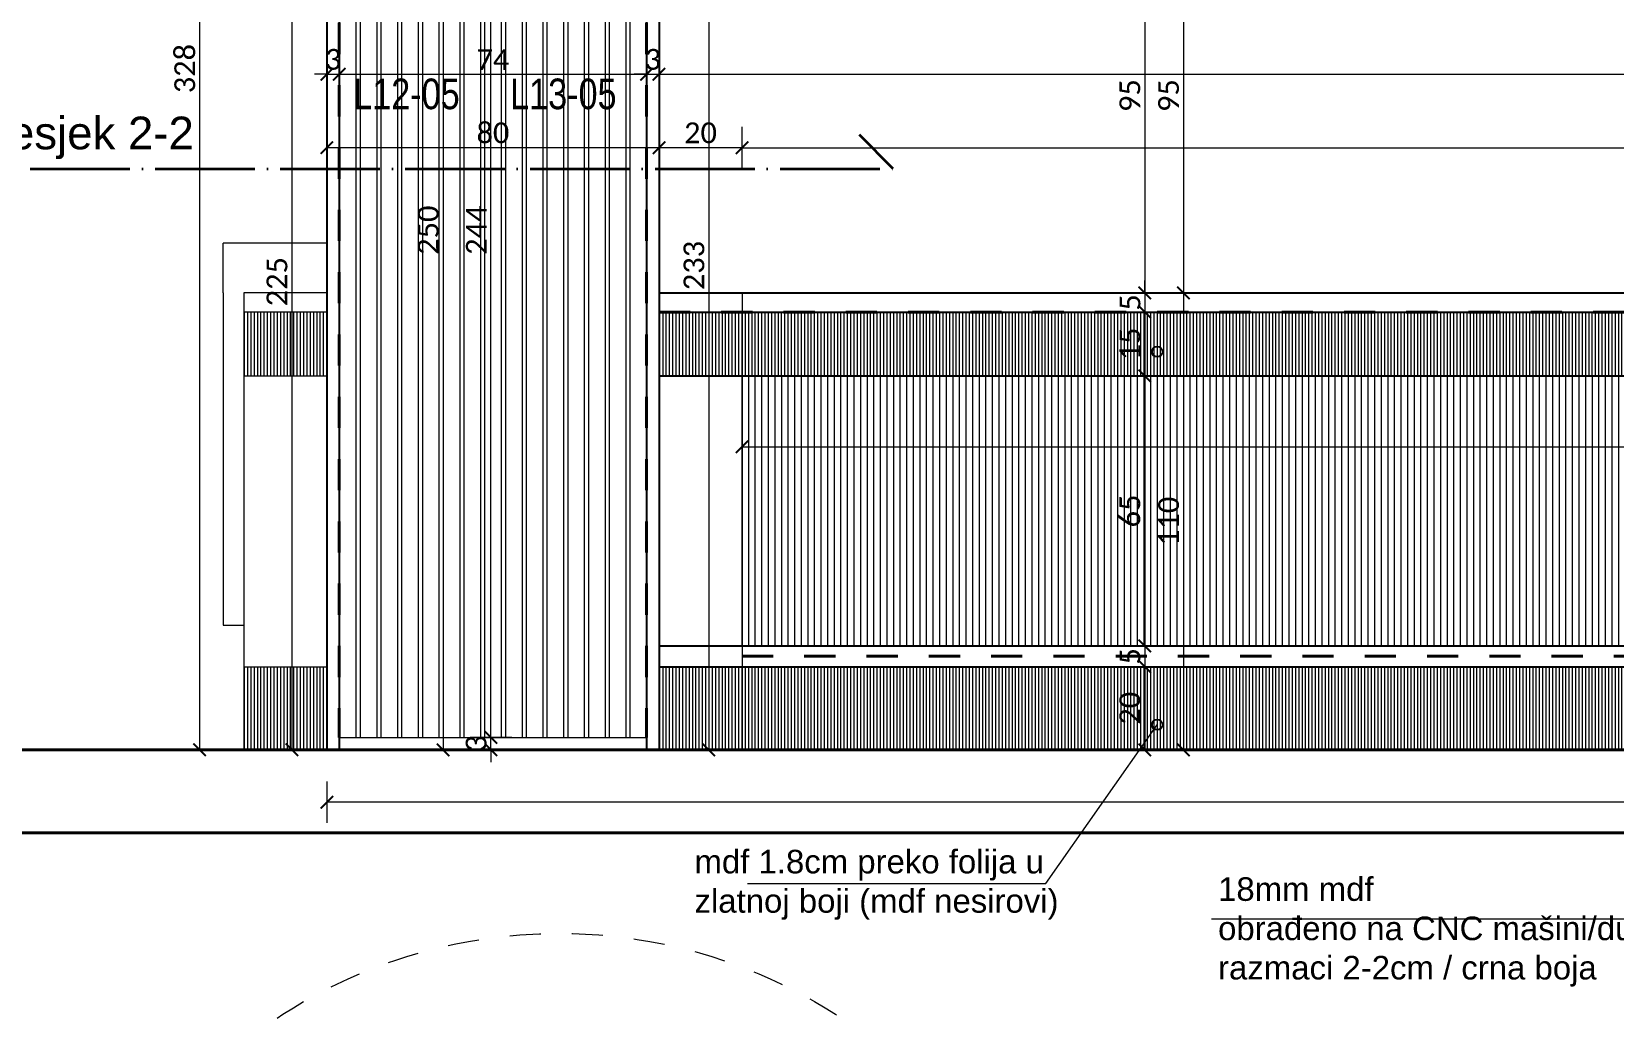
# Model space of a CAD drawing. Header units: centimetres. Extents: x -26724 to 60145, y -23645 to 6771.
# Drawn here: x -2916.8 to -2535.5, y 321.9 to 559.2 of the extents above; entities that cross this region are included whole.
import ezdxf

# ---------------------------------------------------------------- set-up
doc = ezdxf.new("R2010")
doc.units = ezdxf.units.CM
doc.linetypes.add('ACAD_ISO04W100', pattern=[30, 24, -3, 0, -3])
doc.linetypes.add('DALEKOVOD_VN', pattern=[5, 2.5, -2.5])
for name, color, linetype, lineweight in [('2.IZGLED', 7, 'Continuous', 13), ('4.KOTE', 88, 'Continuous', 15), ('kote', 7, 'Continuous', 20), ('zid', 7, 'Continuous', 40)]:
    doc.layers.add(name, color=color, linetype=linetype, lineweight=lineweight)
doc.layers.add('3.IZGLED 2', color=7, linetype='Continuous', lineweight=9, true_color=0x4a4a4a)
doc.layers.add('IZGLED 2', color=253, linetype='Continuous', lineweight=9, true_color=0x828282)
doc.layers.add('tekst', color=7, linetype='Continuous')
doc.layers.add('tekst @ 50', color=7, linetype='Continuous')
doc.styles.add('0.15', font='arial.ttf', dxfattribs={"height": 0.15})
doc.styles.add('KOTE', font='arial.ttf', dxfattribs={"width": 0.8})
doc.styles.add('Notes', font='arial.ttf', dxfattribs={"height": 3})
doc.styles.get("Standard").update_dxf_attribs({"font": 'calibri.ttf'})
doc.dimstyles.new('ja 1 30 izgledi zidova', dxfattribs={"dimtxt": 5, "dimasz": 3, "dimexe": 5, "dimexo": 5, "dimgap": 1, "dimtad": 1, "dimdec": 0, "dimtxsty": 'Standard', "dimblk": 'ARCHTICK', "dimcen": 2.5, "dimclrd": 256, "dimclrt": 7, "dimadec": 0, "dimazin": 0, "dimtfac": 1, "dimtdec": 0, "dimtix": 1, "dimtmove": 1, "dimatfit": 3, "dimldrblk": 'ARCHTICK', "dimfxl": 5, "dimfxlon": 1, "dimlwd": 0, "dimlwe": 9, "dimarcsym": 0})
doc.dimstyles.new('ja 1 50', dxfattribs={"dimtxt": 10, "dimasz": 5, "dimexe": 5, "dimexo": 5, "dimgap": 1, "dimtad": 1, "dimdec": 0, "dimtxsty": 'Standard', "dimblk": 'ARCHTICK', "dimcen": 2.5, "dimclrd": 256, "dimclrt": 7, "dimadec": 0, "dimazin": 0, "dimtfac": 1, "dimtdec": 0, "dimtix": 1, "dimtmove": 1, "dimatfit": 3, "dimldrblk": 'ARCHTICK', "dimfxl": 10, "dimfxlon": 1, "dimlwd": 0, "dimlwe": 9, "dimarcsym": 0})

# ---------------------------------------------------------------- blocks, each defined once
blk = doc.blocks.new('_ArchTick')
at = {"color": 0, "linetype": 'ByBlock', "const_width": 0.15}
blk.add_lwpolyline([(-0.5, -0.5), (0.5, 0.5)], dxfattribs=at)
blk = doc.blocks.new('*D462')
at = {"layer": '4.KOTE', "color": 0, "lineweight": 9, "transparency": 16777216}
for p, q in [((-2875.39, 714.29), (-2881.3, 714.29)), ((-2871.3, 386.29), (-2881.3, 386.29))]:
    blk.add_line(p, q, dxfattribs=at)
at = {"layer": '4.KOTE', "lineweight": 0, "transparency": 16777216}
blk.add_line((-2876.3, 714.29), (-2876.3, 386.29), dxfattribs=at)
at = {"layer": 'Defpoints', "color": 0, "transparency": 16777216}
for p in [(-2871.4, 714.29, -13.5), (-2876.3, 386.29), (-2865.65, 386.29)]:
    blk.add_point(p, dxfattribs=at)
at = {"layer": '4.KOTE', "lineweight": 0, "transparency": 16777216, "xscale": 3, "yscale": 3, "zscale": 3}
for p, rotation in [((-2876.3, 714.29), 90), ((-2876.3, 386.29), 270)]:
    blk.add_blockref('_ArchTick', p, dxfattribs=dict(at, rotation=rotation))
at = {"layer": '4.KOTE', "color": 7, "transparency": 16777216, "insert": (-2879.86, 550.29), "char_height": 5, "attachment_point": 5, "rotation": 90}
blk.add_mtext('328', dxfattribs=at)
blk = doc.blocks.new('*D464')
at = {"layer": '4.KOTE', "color": 0, "lineweight": 9, "transparency": 16777216}
for p, q in [((-2849.09, 611.69), (-2859.09, 611.69)), ((-2850.65, 386.29), (-2859.09, 386.29))]:
    blk.add_line(p, q, dxfattribs=at)
at = {"layer": '4.KOTE', "lineweight": 0, "transparency": 16777216}
blk.add_line((-2854.09, 611.69), (-2854.09, 386.29), dxfattribs=at)
at = {"layer": 'Defpoints', "color": 0, "transparency": 16777216}
for p in [(-2842.65, 611.69), (-2854.09, 386.29), (-2845.65, 386.29)]:
    blk.add_point(p, dxfattribs=at)
at = {"layer": '4.KOTE', "lineweight": 0, "transparency": 16777216, "xscale": 3, "yscale": 3, "zscale": 3}
for p, rotation in [((-2854.09, 611.69), 90), ((-2854.09, 386.29), 270)]:
    blk.add_blockref('_ArchTick', p, dxfattribs=dict(at, rotation=rotation))
at = {"layer": '4.KOTE', "color": 7, "transparency": 16777216, "insert": (-2857.65, 498.99), "char_height": 5, "attachment_point": 5, "rotation": 90}
blk.add_mtext('225', dxfattribs=at)
blk = doc.blocks.new('*D465')
at = {"layer": '4.KOTE', "color": 0, "lineweight": 9, "transparency": 16777216}
for p, q in [((-2801.12, 389.29), (-2811.12, 389.29)), ((-2801.12, 386.29), (-2811.12, 386.29))]:
    blk.add_line(p, q, dxfattribs=at)
at = {"layer": '4.KOTE', "lineweight": 0, "transparency": 16777216}
for p, q in [((-2806.12, 389.29), (-2806.12, 392.29)), ((-2806.12, 386.29), (-2806.12, 389.29)), ((-2806.12, 386.29), (-2806.12, 383.29))]:
    blk.add_line(p, q, dxfattribs=at)
at = {"layer": 'Defpoints', "color": 0, "transparency": 16777216}
for p in [(-2806.12, 389.29), (-2768.65, 389.29), (-2768.65, 386.29)]:
    blk.add_point(p, dxfattribs=at)
at = {"layer": '4.KOTE', "lineweight": 0, "transparency": 16777216, "xscale": 3, "yscale": 3, "zscale": 3}
for p, rotation in [((-2806.12, 389.29), 270), ((-2806.12, 386.29), 90)]:
    blk.add_blockref('_ArchTick', p, dxfattribs=dict(at, rotation=rotation))
at = {"layer": '4.KOTE', "color": 7, "transparency": 16777216, "insert": (-2809.68, 387.79), "char_height": 5, "attachment_point": 5, "rotation": 90}
blk.add_mtext('3', dxfattribs=at)
blk = doc.blocks.new('*D466')
at = {"layer": '4.KOTE', "color": 0, "lineweight": 9, "transparency": 16777216}
for p, q in [((-2806.12, 633.49), (-2811.12, 633.49)), ((-2801.12, 389.29), (-2811.12, 389.29))]:
    blk.add_line(p, q, dxfattribs=at)
at = {"layer": '4.KOTE', "lineweight": 0, "transparency": 16777216}
blk.add_line((-2806.12, 389.29), (-2806.12, 633.49), dxfattribs=at)
at = {"layer": 'Defpoints', "color": 0, "transparency": 16777216}
for p in [(-2806.12, 633.49), (-2806.12, 633.49), (-2768.65, 389.29)]:
    blk.add_point(p, dxfattribs=at)
at = {"layer": '4.KOTE', "lineweight": 0, "transparency": 16777216, "xscale": 3, "yscale": 3, "zscale": 3}
for p, rotation in [((-2806.12, 633.49), 90), ((-2806.12, 389.29), 270)]:
    blk.add_blockref('_ArchTick', p, dxfattribs=dict(at, rotation=rotation))
at = {"layer": '4.KOTE', "color": 7, "transparency": 16777216, "insert": (-2809.65, 511.39), "char_height": 5, "attachment_point": 5, "rotation": 90}
blk.add_mtext('244', dxfattribs=at)
blk = doc.blocks.new('*D469')
at = {"layer": '4.KOTE', "color": 0, "lineweight": 9, "transparency": 16777216}
for p, q in [((-2758.66, 619.47), (-2748.66, 619.47)), ((-2758.66, 386.29), (-2748.66, 386.29))]:
    blk.add_line(p, q, dxfattribs=at)
at = {"layer": '4.KOTE', "lineweight": 0, "transparency": 16777216}
blk.add_line((-2753.66, 619.47), (-2753.66, 386.29), dxfattribs=at)
at = {"layer": 'Defpoints', "color": 0, "transparency": 16777216}
for p in [(-2765.65, 619.47), (-2764.4, 386.29), (-2753.66, 386.29)]:
    blk.add_point(p, dxfattribs=at)
at = {"layer": '4.KOTE', "lineweight": 0, "transparency": 16777216, "xscale": 3, "yscale": 3, "zscale": 3}
for p, rotation in [((-2753.66, 619.47), 90), ((-2753.66, 386.29), 270)]:
    blk.add_blockref('_ArchTick', p, dxfattribs=dict(at, rotation=rotation))
at = {"layer": '4.KOTE', "color": 7, "transparency": 16777216, "insert": (-2757.22, 502.88), "char_height": 5, "attachment_point": 5, "rotation": 90}
blk.add_mtext('233', dxfattribs=at)
blk = doc.blocks.new('*D471')
at = {"layer": '4.KOTE', "lineweight": 0, "transparency": 16777216}
for p, q in [((-2845.65, 548.94), (-2848.65, 548.94)), ((-2845.65, 548.94), (-2842.65, 548.94)), ((-2842.65, 548.94), (-2839.65, 548.94))]:
    blk.add_line(p, q, dxfattribs=at)
at = {"layer": '4.KOTE', "color": 0, "lineweight": 9, "transparency": 16777216}
for p, q in [((-2845.65, 548.94), (-2845.65, 543.94)), ((-2842.65, 548.94), (-2842.65, 543.94))]:
    blk.add_line(p, q, dxfattribs=at)
at = {"layer": 'Defpoints', "color": 0, "transparency": 16777216}
for p in [(-2845.65, 551.27), (-2842.65, 551.27), (-2842.65, 548.94)]:
    blk.add_point(p, dxfattribs=at)
at = {"layer": '4.KOTE', "lineweight": 0, "transparency": 16777216, "xscale": 3, "yscale": 3, "zscale": 3}
blk.add_blockref('_ArchTick', (-2845.65, 548.94), dxfattribs=at)
at = {"layer": '4.KOTE', "lineweight": 0, "transparency": 16777216, "xscale": 3, "yscale": 3, "zscale": 3, "rotation": 180}
blk.add_blockref('_ArchTick', (-2842.65, 548.94), dxfattribs=at)
at = {"layer": '4.KOTE', "color": 7, "transparency": 16777216, "insert": (-2844.15, 552.5), "char_height": 5, "attachment_point": 5}
blk.add_mtext('3', dxfattribs=at)
blk = doc.blocks.new('*D472')
at = {"layer": '4.KOTE', "color": 0, "lineweight": 9, "transparency": 16777216}
for p, q in [((-2842.65, 548.94), (-2842.65, 543.94)), ((-2768.65, 548.94), (-2768.65, 543.94))]:
    blk.add_line(p, q, dxfattribs=at)
at = {"layer": '4.KOTE', "lineweight": 0, "transparency": 16777216}
blk.add_line((-2842.65, 548.94), (-2768.65, 548.94), dxfattribs=at)
at = {"layer": 'Defpoints', "color": 0, "transparency": 16777216}
for p in [(-2842.65, 551.27), (-2768.65, 548.94), (-2768.65, 548.94)]:
    blk.add_point(p, dxfattribs=at)
at = {"layer": '4.KOTE', "lineweight": 0, "transparency": 16777216, "xscale": 3, "yscale": 3, "zscale": 3, "rotation": 180}
blk.add_blockref('_ArchTick', (-2842.65, 548.94), dxfattribs=at)
at = {"layer": '4.KOTE', "lineweight": 0, "transparency": 16777216, "xscale": 3, "yscale": 3, "zscale": 3}
blk.add_blockref('_ArchTick', (-2768.65, 548.94), dxfattribs=at)
at = {"layer": '4.KOTE', "color": 7, "transparency": 16777216, "insert": (-2805.65, 552.45), "char_height": 5, "attachment_point": 5}
blk.add_mtext('74', dxfattribs=at)
blk = doc.blocks.new('*D473')
at = {"layer": '4.KOTE', "lineweight": 0, "transparency": 16777216}
for p, q in [((-2768.65, 548.94), (-2771.65, 548.94)), ((-2768.65, 548.94), (-2765.65, 548.94)), ((-2765.65, 548.94), (-2762.65, 548.94))]:
    blk.add_line(p, q, dxfattribs=at)
at = {"layer": '4.KOTE', "color": 0, "lineweight": 9, "transparency": 16777216}
for p, q in [((-2768.65, 548.94), (-2768.65, 543.94)), ((-2765.65, 548.94), (-2765.65, 543.94))]:
    blk.add_line(p, q, dxfattribs=at)
at = {"layer": 'Defpoints', "color": 0, "transparency": 16777216}
for p in [(-2768.65, 548.94), (-2765.65, 548.94), (-2765.65, 548.94)]:
    blk.add_point(p, dxfattribs=at)
at = {"layer": '4.KOTE', "lineweight": 0, "transparency": 16777216, "xscale": 3, "yscale": 3, "zscale": 3}
blk.add_blockref('_ArchTick', (-2768.65, 548.94), dxfattribs=at)
at = {"layer": '4.KOTE', "lineweight": 0, "transparency": 16777216, "xscale": 3, "yscale": 3, "zscale": 3, "rotation": 180}
blk.add_blockref('_ArchTick', (-2765.65, 548.94), dxfattribs=at)
at = {"layer": '4.KOTE', "color": 7, "transparency": 16777216, "insert": (-2767.15, 552.5), "char_height": 5, "attachment_point": 5}
blk.add_mtext('3', dxfattribs=at)
blk = doc.blocks.new('*D482')
at = {"layer": '4.KOTE', "color": 0, "lineweight": 9, "transparency": 16777216}
for p, q in [((-2643.65, 591.29), (-2653.65, 591.29)), ((-2648.65, 496.29), (-2653.65, 496.29))]:
    blk.add_line(p, q, dxfattribs=at)
at = {"layer": '4.KOTE', "lineweight": 0, "transparency": 16777216}
blk.add_line((-2648.65, 591.29), (-2648.65, 496.29), dxfattribs=at)
at = {"layer": 'Defpoints', "color": 0, "transparency": 16777216}
for p in [(-2628.11, 591.29), (-2648.65, 496.29), (-2648.65, 496.29)]:
    blk.add_point(p, dxfattribs=at)
at = {"layer": '4.KOTE', "lineweight": 0, "transparency": 16777216, "xscale": 3, "yscale": 3, "zscale": 3}
for p, rotation in [((-2648.65, 591.29), 90), ((-2648.65, 496.29), 270)]:
    blk.add_blockref('_ArchTick', p, dxfattribs=dict(at, rotation=rotation))
at = {"layer": '4.KOTE', "color": 7, "transparency": 16777216, "insert": (-2652.22, 543.79), "char_height": 5, "attachment_point": 5, "rotation": 90}
blk.add_mtext('95', dxfattribs=at)
blk = doc.blocks.new('*D483')
at = {"layer": '4.KOTE', "color": 0, "lineweight": 9, "transparency": 16777216}
for p, q in [((-2648.65, 496.29), (-2653.65, 496.29)), ((-2648.65, 491.69), (-2643.65, 491.69))]:
    blk.add_line(p, q, dxfattribs=at)
at = {"layer": '4.KOTE', "lineweight": 0, "transparency": 16777216}
for p, q in [((-2648.65, 496.29), (-2648.65, 499.29)), ((-2648.65, 496.29), (-2648.65, 491.69)), ((-2648.65, 491.69), (-2648.65, 488.69))]:
    blk.add_line(p, q, dxfattribs=at)
at = {"layer": 'Defpoints', "color": 0, "transparency": 16777216}
for p in [(-2648.65, 496.29), (-2651.61, 491.69), (-2648.65, 491.69)]:
    blk.add_point(p, dxfattribs=at)
at = {"layer": '4.KOTE', "lineweight": 0, "transparency": 16777216, "xscale": 3, "yscale": 3, "zscale": 3}
for p, rotation in [((-2648.65, 496.29), 270), ((-2648.65, 491.69), 90)]:
    blk.add_blockref('_ArchTick', p, dxfattribs=dict(at, rotation=rotation))
at = {"layer": '4.KOTE', "color": 7, "transparency": 16777216, "insert": (-2652.19, 493.99), "char_height": 5, "attachment_point": 5, "rotation": 90}
blk.add_mtext('5', dxfattribs=at)
blk = doc.blocks.new('*D484')
at = {"layer": '4.KOTE', "color": 0, "lineweight": 9, "transparency": 16777216}
for p, q in [((-2648.65, 491.69), (-2643.65, 491.69)), ((-2649.25, 476.29), (-2643.65, 476.29))]:
    blk.add_line(p, q, dxfattribs=at)
at = {"layer": '4.KOTE', "lineweight": 0, "transparency": 16777216}
blk.add_line((-2648.65, 491.69), (-2648.65, 476.29), dxfattribs=at)
at = {"layer": 'Defpoints', "color": 0, "transparency": 16777216}
for p in [(-2651.61, 491.69), (-2654.25, 476.29), (-2648.65, 476.29)]:
    blk.add_point(p, dxfattribs=at)
at = {"layer": '4.KOTE', "lineweight": 0, "transparency": 16777216, "xscale": 3, "yscale": 3, "zscale": 3}
for p, rotation in [((-2648.65, 491.69), 90), ((-2648.65, 476.29), 270)]:
    blk.add_blockref('_ArchTick', p, dxfattribs=dict(at, rotation=rotation))
at = {"layer": '4.KOTE', "color": 7, "transparency": 16777216, "insert": (-2652.2, 483.99), "char_height": 5, "attachment_point": 5, "rotation": 90}
blk.add_mtext('15', dxfattribs=at)
blk = doc.blocks.new('*D485')
at = {"layer": '4.KOTE', "color": 0, "lineweight": 9, "transparency": 16777216}
for p, q in [((-2649.25, 476.29), (-2643.65, 476.29)), ((-2648.65, 411.29), (-2643.65, 411.29))]:
    blk.add_line(p, q, dxfattribs=at)
at = {"layer": '4.KOTE', "lineweight": 0, "transparency": 16777216}
blk.add_line((-2648.65, 476.29), (-2648.65, 411.29), dxfattribs=at)
at = {"layer": 'Defpoints', "color": 0, "transparency": 16777216}
for p in [(-2654.25, 476.29), (-2653.07, 411.29), (-2648.65, 411.29)]:
    blk.add_point(p, dxfattribs=at)
at = {"layer": '4.KOTE', "lineweight": 0, "transparency": 16777216, "xscale": 3, "yscale": 3, "zscale": 3}
for p, rotation in [((-2648.65, 476.29), 90), ((-2648.65, 411.29), 270)]:
    blk.add_blockref('_ArchTick', p, dxfattribs=dict(at, rotation=rotation))
at = {"layer": '4.KOTE', "color": 7, "transparency": 16777216, "insert": (-2652.21, 443.79), "char_height": 5, "attachment_point": 5, "rotation": 90}
blk.add_mtext('65', dxfattribs=at)
blk = doc.blocks.new('*D486')
at = {"layer": '4.KOTE', "lineweight": 0, "transparency": 16777216}
for p, q in [((-2648.65, 411.29), (-2648.65, 414.29)), ((-2648.65, 411.29), (-2648.65, 406.29)), ((-2648.65, 406.29), (-2648.65, 403.29))]:
    blk.add_line(p, q, dxfattribs=at)
at = {"layer": '4.KOTE', "color": 0, "lineweight": 9, "transparency": 16777216}
for p, q in [((-2648.65, 411.29), (-2643.65, 411.29)), ((-2648.65, 406.29), (-2643.65, 406.29))]:
    blk.add_line(p, q, dxfattribs=at)
at = {"layer": 'Defpoints', "color": 0, "transparency": 16777216}
for p in [(-2653.07, 411.29), (-2652.22, 406.29), (-2648.65, 406.29)]:
    blk.add_point(p, dxfattribs=at)
at = {"layer": '4.KOTE', "lineweight": 0, "transparency": 16777216, "xscale": 3, "yscale": 3, "zscale": 3}
for p, rotation in [((-2648.65, 411.29), 270), ((-2648.65, 406.29), 90)]:
    blk.add_blockref('_ArchTick', p, dxfattribs=dict(at, rotation=rotation))
at = {"layer": '4.KOTE', "color": 7, "transparency": 16777216, "insert": (-2652.19, 408.79), "char_height": 5, "attachment_point": 5, "rotation": 90}
blk.add_mtext('5', dxfattribs=at)
blk = doc.blocks.new('*D487')
at = {"layer": '4.KOTE', "color": 0, "lineweight": 9, "transparency": 16777216}
for p, q in [((-2648.65, 406.29), (-2643.65, 406.29)), ((-2648.65, 386.29), (-2653.65, 386.29))]:
    blk.add_line(p, q, dxfattribs=at)
at = {"layer": '4.KOTE', "lineweight": 0, "transparency": 16777216}
blk.add_line((-2648.65, 406.29), (-2648.65, 386.29), dxfattribs=at)
at = {"layer": 'Defpoints', "color": 0, "transparency": 16777216}
for p in [(-2652.22, 406.29), (-2648.65, 386.29), (-2648.65, 386.29)]:
    blk.add_point(p, dxfattribs=at)
at = {"layer": '4.KOTE', "lineweight": 0, "transparency": 16777216, "xscale": 3, "yscale": 3, "zscale": 3}
for p, rotation in [((-2648.65, 406.29), 90), ((-2648.65, 386.29), 270)]:
    blk.add_blockref('_ArchTick', p, dxfattribs=dict(at, rotation=rotation))
at = {"layer": '4.KOTE', "color": 7, "transparency": 16777216, "insert": (-2652.22, 396.29), "char_height": 5, "attachment_point": 5, "rotation": 90}
blk.add_mtext('20', dxfattribs=at)
blk = doc.blocks.new('*D490')
at = {"layer": '4.KOTE', "color": 0, "lineweight": 9, "transparency": 16777216}
for p, q in [((-2639.33, 591.29), (-2644.33, 591.29)), ((-2635.76, 496.29), (-2644.33, 496.29))]:
    blk.add_line(p, q, dxfattribs=at)
at = {"layer": '4.KOTE', "lineweight": 0, "transparency": 16777216}
blk.add_line((-2639.33, 591.29), (-2639.33, 496.29), dxfattribs=at)
at = {"layer": 'Defpoints', "color": 0, "transparency": 16777216}
for p in [(-2636.9, 591.29), (-2639.33, 496.29), (-2630.76, 496.29)]:
    blk.add_point(p, dxfattribs=at)
at = {"layer": '4.KOTE', "lineweight": 0, "transparency": 16777216, "xscale": 3, "yscale": 3, "zscale": 3}
for p, rotation in [((-2639.33, 591.29), 90), ((-2639.33, 496.29), 270)]:
    blk.add_blockref('_ArchTick', p, dxfattribs=dict(at, rotation=rotation))
at = {"layer": '4.KOTE', "color": 7, "transparency": 16777216, "insert": (-2642.89, 543.79), "char_height": 5, "attachment_point": 5, "rotation": 90}
blk.add_mtext('95', dxfattribs=at)
blk = doc.blocks.new('*D491')
at = {"layer": '4.KOTE', "color": 0, "lineweight": 9, "transparency": 16777216}
for p, q in [((-2635.76, 496.29), (-2644.33, 496.29)), ((-2639.33, 386.29), (-2644.33, 386.29))]:
    blk.add_line(p, q, dxfattribs=at)
at = {"layer": '4.KOTE', "lineweight": 0, "transparency": 16777216}
blk.add_line((-2639.33, 496.29), (-2639.33, 386.29), dxfattribs=at)
at = {"layer": 'Defpoints', "color": 0, "transparency": 16777216}
for p in [(-2630.76, 496.29), (-2639.33, 386.29), (-2635.48, 386.29)]:
    blk.add_point(p, dxfattribs=at)
at = {"layer": '4.KOTE', "lineweight": 0, "transparency": 16777216, "xscale": 3, "yscale": 3, "zscale": 3}
for p, rotation in [((-2639.33, 496.29), 90), ((-2639.33, 386.29), 270)]:
    blk.add_blockref('_ArchTick', p, dxfattribs=dict(at, rotation=rotation))
at = {"layer": '4.KOTE', "color": 7, "transparency": 16777216, "insert": (-2642.89, 441.29), "char_height": 5, "attachment_point": 5, "rotation": 90}
blk.add_mtext('110', dxfattribs=at)
blk = doc.blocks.new('*D508')
at = {"layer": '4.KOTE', "color": 0, "lineweight": 9, "transparency": 16777216}
for p, q in [((-2812.65, 636.49), (-2822.65, 636.49)), ((-2817.65, 386.29), (-2812.65, 386.29))]:
    blk.add_line(p, q, dxfattribs=at)
at = {"layer": '4.KOTE', "lineweight": 0, "transparency": 16777216}
blk.add_line((-2817.65, 636.49), (-2817.65, 386.29), dxfattribs=at)
at = {"layer": 'Defpoints', "color": 0, "transparency": 16777216}
for p in [(-2806.22, 636.49), (-2820.03, 386.29), (-2817.65, 386.29)]:
    blk.add_point(p, dxfattribs=at)
at = {"layer": '4.KOTE', "lineweight": 0, "transparency": 16777216, "xscale": 3, "yscale": 3, "zscale": 3}
for p, rotation in [((-2817.65, 636.49), 90), ((-2817.65, 386.29), 270)]:
    blk.add_blockref('_ArchTick', p, dxfattribs=dict(at, rotation=rotation))
at = {"layer": '4.KOTE', "color": 7, "transparency": 16777216, "insert": (-2821.22, 511.39), "char_height": 5, "attachment_point": 5, "rotation": 90}
blk.add_mtext('250', dxfattribs=at)
blk = doc.blocks.new('*D512')
at = {"layer": '4.KOTE', "color": 0, "lineweight": 9, "transparency": 16777216}
for p, q in [((-2745.65, 526.25), (-2745.65, 536.25)), ((-2222.65, 526.25), (-2222.65, 536.25))]:
    blk.add_line(p, q, dxfattribs=at)
at = {"layer": '4.KOTE', "lineweight": 0, "transparency": 16777216}
blk.add_line((-2745.65, 531.25), (-2222.65, 531.25), dxfattribs=at)
at = {"layer": 'Defpoints', "color": 0, "transparency": 16777216}
for p in [(-2222.65, 531.25), (-2745.65, 496.29), (-2222.65, 496.29)]:
    blk.add_point(p, dxfattribs=at)
at = {"layer": '4.KOTE', "lineweight": 0, "transparency": 16777216, "xscale": 3, "yscale": 3, "zscale": 3, "rotation": 180}
blk.add_blockref('_ArchTick', (-2745.65, 531.25), dxfattribs=at)
at = {"layer": '4.KOTE', "lineweight": 0, "transparency": 16777216, "xscale": 3, "yscale": 3, "zscale": 3}
blk.add_blockref('_ArchTick', (-2222.65, 531.25), dxfattribs=at)
at = {"layer": '4.KOTE', "color": 7, "transparency": 16777216, "insert": (-2484.15, 534.81), "char_height": 5, "attachment_point": 5}
blk.add_mtext('523', dxfattribs=at)
blk = doc.blocks.new('*D513')
at = {"layer": '4.KOTE', "color": 0, "lineweight": 9, "transparency": 16777216}
for p, q in [((-2765.65, 526.25), (-2765.65, 536.25)), ((-2745.65, 526.25), (-2745.65, 536.25))]:
    blk.add_line(p, q, dxfattribs=at)
at = {"layer": '4.KOTE', "lineweight": 0, "transparency": 16777216}
blk.add_line((-2745.65, 531.25), (-2765.65, 531.25), dxfattribs=at)
at = {"layer": 'Defpoints', "color": 0, "transparency": 16777216}
for p in [(-2765.65, 531.25), (-2765.65, 496.29), (-2745.65, 496.29)]:
    blk.add_point(p, dxfattribs=at)
at = {"layer": '4.KOTE', "lineweight": 0, "transparency": 16777216, "xscale": 3, "yscale": 3, "zscale": 3, "rotation": 180}
blk.add_blockref('_ArchTick', (-2765.65, 531.25), dxfattribs=at)
at = {"layer": '4.KOTE', "lineweight": 0, "transparency": 16777216, "xscale": 3, "yscale": 3, "zscale": 3}
blk.add_blockref('_ArchTick', (-2745.65, 531.25), dxfattribs=at)
at = {"layer": '4.KOTE', "color": 7, "transparency": 16777216, "insert": (-2755.65, 534.81), "char_height": 5, "attachment_point": 5}
blk.add_mtext('20', dxfattribs=at)
blk = doc.blocks.new('*D514')
at = {"layer": '4.KOTE', "color": 0, "lineweight": 9, "transparency": 16777216}
for p, q in [((-2845.65, 528.17), (-2845.65, 536.25)), ((-2765.65, 528.17), (-2765.65, 536.25))]:
    blk.add_line(p, q, dxfattribs=at)
at = {"layer": '4.KOTE', "lineweight": 0, "transparency": 16777216}
blk.add_line((-2765.65, 531.25), (-2845.65, 531.25), dxfattribs=at)
at = {"layer": 'Defpoints', "color": 0, "transparency": 16777216}
for p in [(-2845.65, 531.25), (-2845.65, 523.17), (-2765.65, 523.17)]:
    blk.add_point(p, dxfattribs=at)
at = {"layer": '4.KOTE', "lineweight": 0, "transparency": 16777216, "xscale": 3, "yscale": 3, "zscale": 3, "rotation": 180}
blk.add_blockref('_ArchTick', (-2845.65, 531.25), dxfattribs=at)
at = {"layer": '4.KOTE', "lineweight": 0, "transparency": 16777216, "xscale": 3, "yscale": 3, "zscale": 3}
blk.add_blockref('_ArchTick', (-2765.65, 531.25), dxfattribs=at)
at = {"layer": '4.KOTE', "color": 7, "transparency": 16777216, "insert": (-2805.65, 534.81), "char_height": 5, "attachment_point": 5}
blk.add_mtext('80', dxfattribs=at)
blk = doc.blocks.new('*D515')
at = {"layer": '4.KOTE', "color": 0, "lineweight": 9, "transparency": 16777216}
for p, q in [((-2765.65, 543.94), (-2765.65, 553.94)), ((-2202.65, 543.94), (-2202.65, 553.94))]:
    blk.add_line(p, q, dxfattribs=at)
at = {"layer": '4.KOTE', "lineweight": 0, "transparency": 16777216}
blk.add_line((-2765.65, 548.94), (-2202.65, 548.94), dxfattribs=at)
at = {"layer": 'Defpoints', "color": 0, "transparency": 16777216}
for p in [(-2202.65, 548.94), (-2765.65, 536.25), (-2202.65, 536.25)]:
    blk.add_point(p, dxfattribs=at)
at = {"layer": '4.KOTE', "lineweight": 0, "transparency": 16777216, "xscale": 3, "yscale": 3, "zscale": 3, "rotation": 180}
blk.add_blockref('_ArchTick', (-2765.65, 548.94), dxfattribs=at)
at = {"layer": '4.KOTE', "lineweight": 0, "transparency": 16777216, "xscale": 3, "yscale": 3, "zscale": 3}
blk.add_blockref('_ArchTick', (-2202.65, 548.94), dxfattribs=at)
at = {"layer": '4.KOTE', "color": 7, "transparency": 16777216, "insert": (-2484.15, 552.5), "char_height": 5, "attachment_point": 5}
blk.add_mtext('563', dxfattribs=at)
blk = doc.blocks.new('*D580')
at = {"layer": '4.KOTE', "color": 0, "lineweight": 9, "transparency": 16777216}
for p, q in [((-2845.65, 378.67), (-2845.65, 368.67)), ((-2122.65, 378.67), (-2122.65, 368.67))]:
    blk.add_line(p, q, dxfattribs=at)
at = {"layer": '4.KOTE', "lineweight": 0, "transparency": 16777216}
blk.add_line((-2122.65, 373.67), (-2845.65, 373.67), dxfattribs=at)
at = {"layer": 'Defpoints', "color": 0, "transparency": 16777216}
for p in [(-2845.65, 508.29), (-2122.65, 492.69), (-2845.65, 373.67)]:
    blk.add_point(p, dxfattribs=at)
at = {"layer": '4.KOTE', "lineweight": 0, "transparency": 16777216, "xscale": 3, "yscale": 3, "zscale": 3, "rotation": 180}
blk.add_blockref('_ArchTick', (-2845.65, 373.67), dxfattribs=at)
at = {"layer": '4.KOTE', "lineweight": 0, "transparency": 16777216, "xscale": 3, "yscale": 3, "zscale": 3}
blk.add_blockref('_ArchTick', (-2122.65, 373.67), dxfattribs=at)
at = {"layer": '4.KOTE', "color": 7, "transparency": 16777216, "insert": (-2484.15, 377.23), "char_height": 5, "attachment_point": 5}
blk.add_mtext('723', dxfattribs=at)
blk = doc.blocks.new('*D2077')
at = {"layer": '4.KOTE', "color": 0, "lineweight": 9, "transparency": 16777216}
for p, q in [((-6446.34, 430.41), (-6461.34, 430.41)), ((-6454.61, 258.9), (-6451.34, 258.9))]:
    blk.add_line(p, q, dxfattribs=at)
at = {"layer": '4.KOTE', "lineweight": 0, "transparency": 16777216}
blk.add_line((-6456.34, 430.41), (-6456.34, 258.9), dxfattribs=at)
at = {"layer": 'Defpoints', "color": 0, "transparency": 16777216}
for p in [(0, 430.41, 13.5), (-6456.35, 258.9, 13.5), (-6456.34, 258.9)]:
    blk.add_point(p, dxfattribs=at)
at = {"layer": '4.KOTE', "lineweight": 0, "transparency": 16777216, "xscale": 5, "yscale": 5, "zscale": 5}
for p, rotation in [((-6456.34, 430.41), 90), ((-6456.34, 258.9), 270)]:
    blk.add_blockref('_ArchTick', p, dxfattribs=dict(at, rotation=rotation))
at = {"layer": '4.KOTE', "color": 7, "transparency": 16777216, "insert": (-6462.42, 344.65), "char_height": 10, "attachment_point": 5, "rotation": 90}
blk.add_mtext('172', dxfattribs=at)
blk = doc.blocks.new('*D2166')
at = {"layer": '4.KOTE', "color": 0, "lineweight": 9, "transparency": 16777216}
for p, q in [((-2745.65, 455.43), (-2745.65, 464.23)), ((-2222.65, 455.43), (-2222.65, 464.23))]:
    blk.add_line(p, q, dxfattribs=at)
at = {"layer": '4.KOTE', "lineweight": 0, "transparency": 16777216}
blk.add_line((-2745.65, 459.23), (-2222.65, 459.23), dxfattribs=at)
at = {"layer": 'Defpoints', "color": 0, "transparency": 16777216}
for p in [(-2222.65, 459.23), (-2745.65, 450.43), (-2222.65, 450.43)]:
    blk.add_point(p, dxfattribs=at)
at = {"layer": '4.KOTE', "lineweight": 0, "transparency": 16777216, "xscale": 3, "yscale": 3, "zscale": 3, "rotation": 180}
blk.add_blockref('_ArchTick', (-2745.65, 459.23), dxfattribs=at)
at = {"layer": '4.KOTE', "lineweight": 0, "transparency": 16777216, "xscale": 3, "yscale": 3, "zscale": 3}
blk.add_blockref('_ArchTick', (-2222.65, 459.23), dxfattribs=at)
at = {"layer": '4.KOTE', "color": 7, "transparency": 16777216, "insert": (-2484.15, 462.79), "char_height": 5, "attachment_point": 5}
blk.add_mtext('523', dxfattribs=at)

msp = doc.modelspace()

# ---------------------------------------------------------------- hatches: boundary and pattern name
at = {"layer": '3.IZGLED 2', "true_color": 0x724204}
h = msp.add_hatch(dxfattribs=at)
h.set_pattern_fill('ANSI31', color=36, scale=0.25, angle=45)
h.set_pattern_definition([(90, (-46.8814, 0), (-0.79375, 0), [])])
h.paths.add_polyline_path([(-2202.65, 406.29), (-2222.65, 406.29), (-2222.65, 386.29), (-2202.65, 386.29)])
h.paths.add_polyline_path([(-2202.65, 491.69), (-2222.65, 491.69), (-2222.65, 476.29), (-2202.65, 476.29)])
h.paths.add_polyline_path([(-2222.65, 491.69), (-2745.65, 491.69), (-2745.65, 476.29), (-2222.65, 476.29)])
h.paths.add_polyline_path([(-2222.65, 406.29), (-2745.65, 406.29), (-2745.65, 386.29), (-2222.65, 386.29)])
h.paths.add_polyline_path([(-2745.65, 406.29), (-2765.65, 406.29), (-2765.65, 386.29), (-2745.65, 386.29)])
h.paths.add_polyline_path([(-2745.65, 491.69), (-2765.65, 491.69), (-2765.65, 476.29), (-2745.65, 476.29)])
h.paths.add_polyline_path([(-2845.65, 491.69), (-2865.65, 491.69), (-2865.65, 476.29), (-2845.65, 476.29)])
h.paths.add_polyline_path([(-2845.65, 406.29), (-2865.65, 406.29), (-2865.65, 386.29), (-2845.65, 386.29)])
at = {"layer": 'IZGLED 2'}
h = msp.add_hatch(dxfattribs=at)
h.set_pattern_fill('ANSI31', color=256, scale=0.5, angle=45)
h.set_pattern_definition([(90, (-46.8814, 0), (-1.5875, 0), [])])
h.paths.add_polyline_path([(-2222.65, 476.29), (-2745.65, 476.29), (-2745.65, 411.29), (-2222.65, 411.29)])

# ---------------------------------------------------------------- linework, layer by layer
for p, q in [((-2845.65, 714.29), (-2845.65, 386.29)), ((-2842.65, 596.5), (-2842.65, 386.29)), ((-2768.65, 596.5), (-2768.65, 386.29)), ((-2765.65, 591.29), (-2765.65, 386.29)), ((-2765.65, 496.29), (-2202.65, 496.29)), ((-2765.65, 491.69), (-2202.65, 491.69)), ((-2765.65, 476.29), (-2202.65, 476.29)), ((-2765.65, 411.29), (-2202.65, 411.29)), ((-2765.65, 406.29), (-2202.65, 406.29)), ((-2865.65, 386.29), (-2062.65, 386.29))]:
    msp.add_line(p, q)
at = {"layer": '2.IZGLED'}
msp.add_line((-2842.65, 389.29), (-2768.65, 389.29), dxfattribs=at)
at = {"layer": '3.IZGLED 2'}
for p, q in [((-2812.65, 632.83), (-2812.65, 389.29)), ((-2808.65, 633.37), (-2808.65, 389.29)), ((-2807.65, 633.44), (-2807.65, 389.29)), ((-2803.65, 633.44), (-2803.65, 389.29)), ((-2802.65, 633.37), (-2802.65, 389.29)), ((-2798.65, 632.83), (-2798.65, 389.29)), ((-2822.65, 629.36), (-2822.65, 389.29)), ((-2818.65, 631.13), (-2818.65, 389.29)), ((-2817.65, 631.49), (-2817.65, 389.29)), ((-2813.65, 632.62), (-2813.65, 389.29)), ((-2797.65, 632.62), (-2797.65, 389.29)), ((-2793.65, 631.49), (-2793.65, 389.29)), ((-2792.65, 631.13), (-2792.65, 389.29)), ((-2788.65, 629.36), (-2788.65, 389.29)), ((-2828.65, 625.48), (-2828.65, 389.29)), ((-2827.65, 626.24), (-2827.65, 389.29)), ((-2823.65, 628.82), (-2823.65, 389.29)), ((-2787.65, 628.82), (-2787.65, 389.29)), ((-2783.65, 626.24), (-2783.65, 389.29)), ((-2782.65, 625.48), (-2782.65, 389.29)), ((-2832.65, 621.79), (-2832.65, 389.29)), ((-2778.65, 621.79), (-2778.65, 389.29)), ((-2833.65, 620.68), (-2833.65, 389.29)), ((-2777.65, 620.68), (-2777.65, 389.29)), ((-2837.65, 615.07), (-2837.65, 389.29)), ((-2773.65, 615.07), (-2773.65, 389.29)), ((-2838.65, 613.23), (-2838.65, 389.29)), ((-2772.65, 613.23), (-2772.65, 389.29)), ((-2845.65, 508.29), (-2870.65, 508.29)), ((-2870.65, 496.29), (-2870.65, 508.29)), ((-2870.65, 496.29), (-2870.65, 416.29)), ((-2865.65, 496.29), (-2865.65, 386.29)), ((-2845.65, 496.29), (-2865.65, 496.29)), ((-2845.65, 491.69), (-2865.65, 491.69)), ((-2865.65, 476.29), (-2845.65, 476.29)), ((-2870.65, 416.29), (-2865.65, 416.29)), ((-2865.65, 406.29), (-2845.65, 406.29)), ((-2672.45, 354.08), (-2645.63, 392.33)), ((-2744.32, 354.08), (-2672.45, 354.08))]:
    msp.add_line(p, q, dxfattribs=at)
at = {"layer": '3.IZGLED 2', "ltscale": 0.8}
msp.add_lwpolyline([(-2413.84, 345.55), (-2632.58, 345.55)], dxfattribs=at)
at = {"layer": 'IZGLED 2', "color": 5, "lineweight": 35}
msp.add_line((-2709.22, 526.18), (-2717.36, 534.32), dxfattribs=at)
at = {"layer": 'IZGLED 2', "color": 5, "linetype": 'ACAD_ISO04W100', "lineweight": 35}
msp.add_line((-2947.18, 526.18), (-2709.22, 526.18), dxfattribs=at)
at = {"layer": 'IZGLED 2'}
msp.add_line((-2745.65, 496.29), (-2745.65, 386.29), dxfattribs=at)
at = {"layer": 'kote', "linetype": 'DALEKOVOD_VN', "ltscale": 3}
msp.add_circle((-2789.68, 218.6), 123.48, dxfattribs=at)
at = {"layer": 'tekst'}
for centre in [(-2645.63, 482.12), (-2645.63, 392.33)]:
    msp.add_circle(centre, 1.26, dxfattribs=at)
at = {"layer": 'zid', "color": 1, "linetype": 'DALEKOVOD_VN', "ltscale": 3}
for p, q in [((-2842.65, 711.29), (-2842.65, 389.29)), ((-2768.65, 711.29), (-2768.65, 389.29)), ((-2765.65, 491.69), (-2202.65, 491.69)), ((-2745.65, 408.84, 13.5), (-2222.65, 408.84))]:
    msp.add_line(p, q, dxfattribs=at)
at = {"layer": 'zid'}
for p, q in [((-3022.25, 386.29), (-1962.96, 386.29)), ((-3022.25, 366.29), (-1962.96, 366.29))]:
    msp.add_line(p, q, dxfattribs=at)

# ---------------------------------------------------------------- texts
at = {"layer": 'IZGLED 2', "color": 5, "style": '0.15'}
msp.add_text('presjek 2-2', height=7.8586, dxfattribs=at).set_placement((-2931.99, 530.87))
at = {"layer": 'tekst', "color": 1, "ltscale": 0.8, "style": 'KOTE', "width": 0.8}
for s, p in [('L12-05', (-2839.31, 540.52, 13.5)), ('L13-05', (-2801.52, 540.52, 13.5))]:
    msp.add_text(s, height=7.373, dxfattribs=at).set_placement(p)
at = {"layer": 'tekst', "insert": (-2757.1, 362.21), "char_height": 5.6759, "attachment_point": 1}
msp.add_mtext_dynamic_manual_height_columns('{\\fArial|b0|i0|c238|p34;mdf 1.8cm preko folija u zlatnoj boji (mdf nesirovi)}', width=105.8607, gutter_width=12.5, heights=[0], dxfattribs=at)
at = {"layer": 'tekst @ 50', "ltscale": 0.8, "insert": (-2630.99, 355.6), "char_height": 5.6759, "attachment_point": 1, "style": 'Notes'}
msp.add_mtext_dynamic_manual_height_columns('{\\fArial|b0|i0|c238|p34;18}mm mdf\\Pobrađeno na CNC mašini/dubina usijecanja 5mm\\Prazmaci 2-2cm / crna boja', width=290.6445, gutter_width=750, heights=[0], dxfattribs=at)

# ---------------------------------------------------------------- dimensions: what is measured, and where the dimension line sits
at = {"layer": '4.KOTE'}
for base, p1, p2, dimstyle, picture, middle in [((-2876.3, 386.29), (-2871.4, 714.29, -13.5), (-2865.65, 386.29), 'ja 1 30 izgledi zidova', '*D462', (-2879.86, 550.29)), ((-2817.65, 386.29), (-2806.22, 636.49), (-2820.03, 386.29), 'ja 1 30 izgledi zidova', '*D508', (-2821.22, 511.39)), ((-2806.12, 633.49), (-2768.65, 389.29), (-2806.12, 633.49), 'ja 1 30 izgledi zidova', '*D466', (-2809.65, 511.39)), ((-2753.66, 386.29), (-2765.65, 619.47), (-2764.4, 386.29), 'ja 1 30 izgledi zidova', '*D469', (-2757.22, 502.88)), ((-2854.09, 386.29), (-2842.65, 611.69), (-2845.65, 386.29), 'ja 1 30 izgledi zidova', '*D464', (-2857.65, 498.99)), ((-2648.65, 496.29), (-2628.11, 591.29), (-2648.65, 496.29), 'ja 1 30 izgledi zidova', '*D482', (-2652.22, 543.79)), ((-2639.33, 496.29), (-2636.9, 591.29), (-2630.76, 496.29), 'ja 1 30 izgledi zidova', '*D490', (-2642.89, 543.79)), ((-2648.65, 491.69), (-2648.65, 496.29), (-2651.61, 491.69), 'ja 1 30 izgledi zidova', '*D483', (-2652.19, 493.99)), ((-2639.33, 386.29), (-2630.76, 496.29), (-2635.48, 386.29), 'ja 1 30 izgledi zidova', '*D491', (-2642.89, 441.29)), ((-2648.65, 476.29), (-2651.61, 491.69), (-2654.25, 476.29), 'ja 1 30 izgledi zidova', '*D484', (-2652.2, 483.99)), ((-2648.65, 411.29), (-2654.25, 476.29), (-2653.07, 411.29), 'ja 1 30 izgledi zidova', '*D485', (-2652.21, 443.79)), ((-6456.34, 258.9), (0, 430.41, 13.5), (-6456.35, 258.9, 13.5), 'ja 1 50', '*D2077', (-6462.42, 344.65)), ((-2648.65, 406.29), (-2653.07, 411.29), (-2652.22, 406.29), 'ja 1 30 izgledi zidova', '*D486', (-2652.19, 408.79)), ((-2648.65, 386.29), (-2652.22, 406.29), (-2648.65, 386.29), 'ja 1 30 izgledi zidova', '*D487', (-2652.22, 396.29)), ((-2806.12, 389.29), (-2768.65, 386.29), (-2768.65, 389.29), 'ja 1 30 izgledi zidova', '*D465', (-2809.68, 387.79))]:
    dim = msp.add_linear_dim(base=base, p1=p1, p2=p2, angle=90, dimstyle=dimstyle, dxfattribs=at)
    dim.commit()
    dim.dimension.update_dxf_attribs({"geometry": picture, "text_midpoint": middle})
for base, p1, p2, picture, middle in [((-2842.65, 548.94), (-2845.65, 551.27), (-2842.65, 551.27), '*D471', (-2844.15, 552.5)), ((-2768.65, 548.94), (-2842.65, 551.27), (-2768.65, 548.94), '*D472', (-2805.65, 552.45)), ((-2765.65, 548.94), (-2768.65, 548.94), (-2765.65, 548.94), '*D473', (-2767.15, 552.5)), ((-2202.65, 548.94), (-2765.65, 536.25), (-2202.65, 536.25), '*D515', (-2484.15, 552.5)), ((-2845.65, 531.25), (-2765.65, 523.17), (-2845.65, 523.17), '*D514', (-2805.65, 534.81)), ((-2765.65, 531.25), (-2745.65, 496.29), (-2765.65, 496.29), '*D513', (-2755.65, 534.81)), ((-2222.65, 531.25), (-2745.65, 496.29), (-2222.65, 496.29), '*D512', (-2484.15, 534.81)), ((-2845.65, 373.67), (-2122.65, 492.69), (-2845.65, 508.29), '*D580', (-2484.15, 377.23)), ((-2222.65, 459.23), (-2745.65, 450.43), (-2222.65, 450.43), '*D2166', (-2484.15, 462.79))]:
    dim = msp.add_linear_dim(base=base, p1=p1, p2=p2, dimstyle='ja 1 30 izgledi zidova', dxfattribs=at)
    dim.commit()
    dim.dimension.update_dxf_attribs({"geometry": picture, "text_midpoint": middle})

doc.saveas('drawing.dxf')
